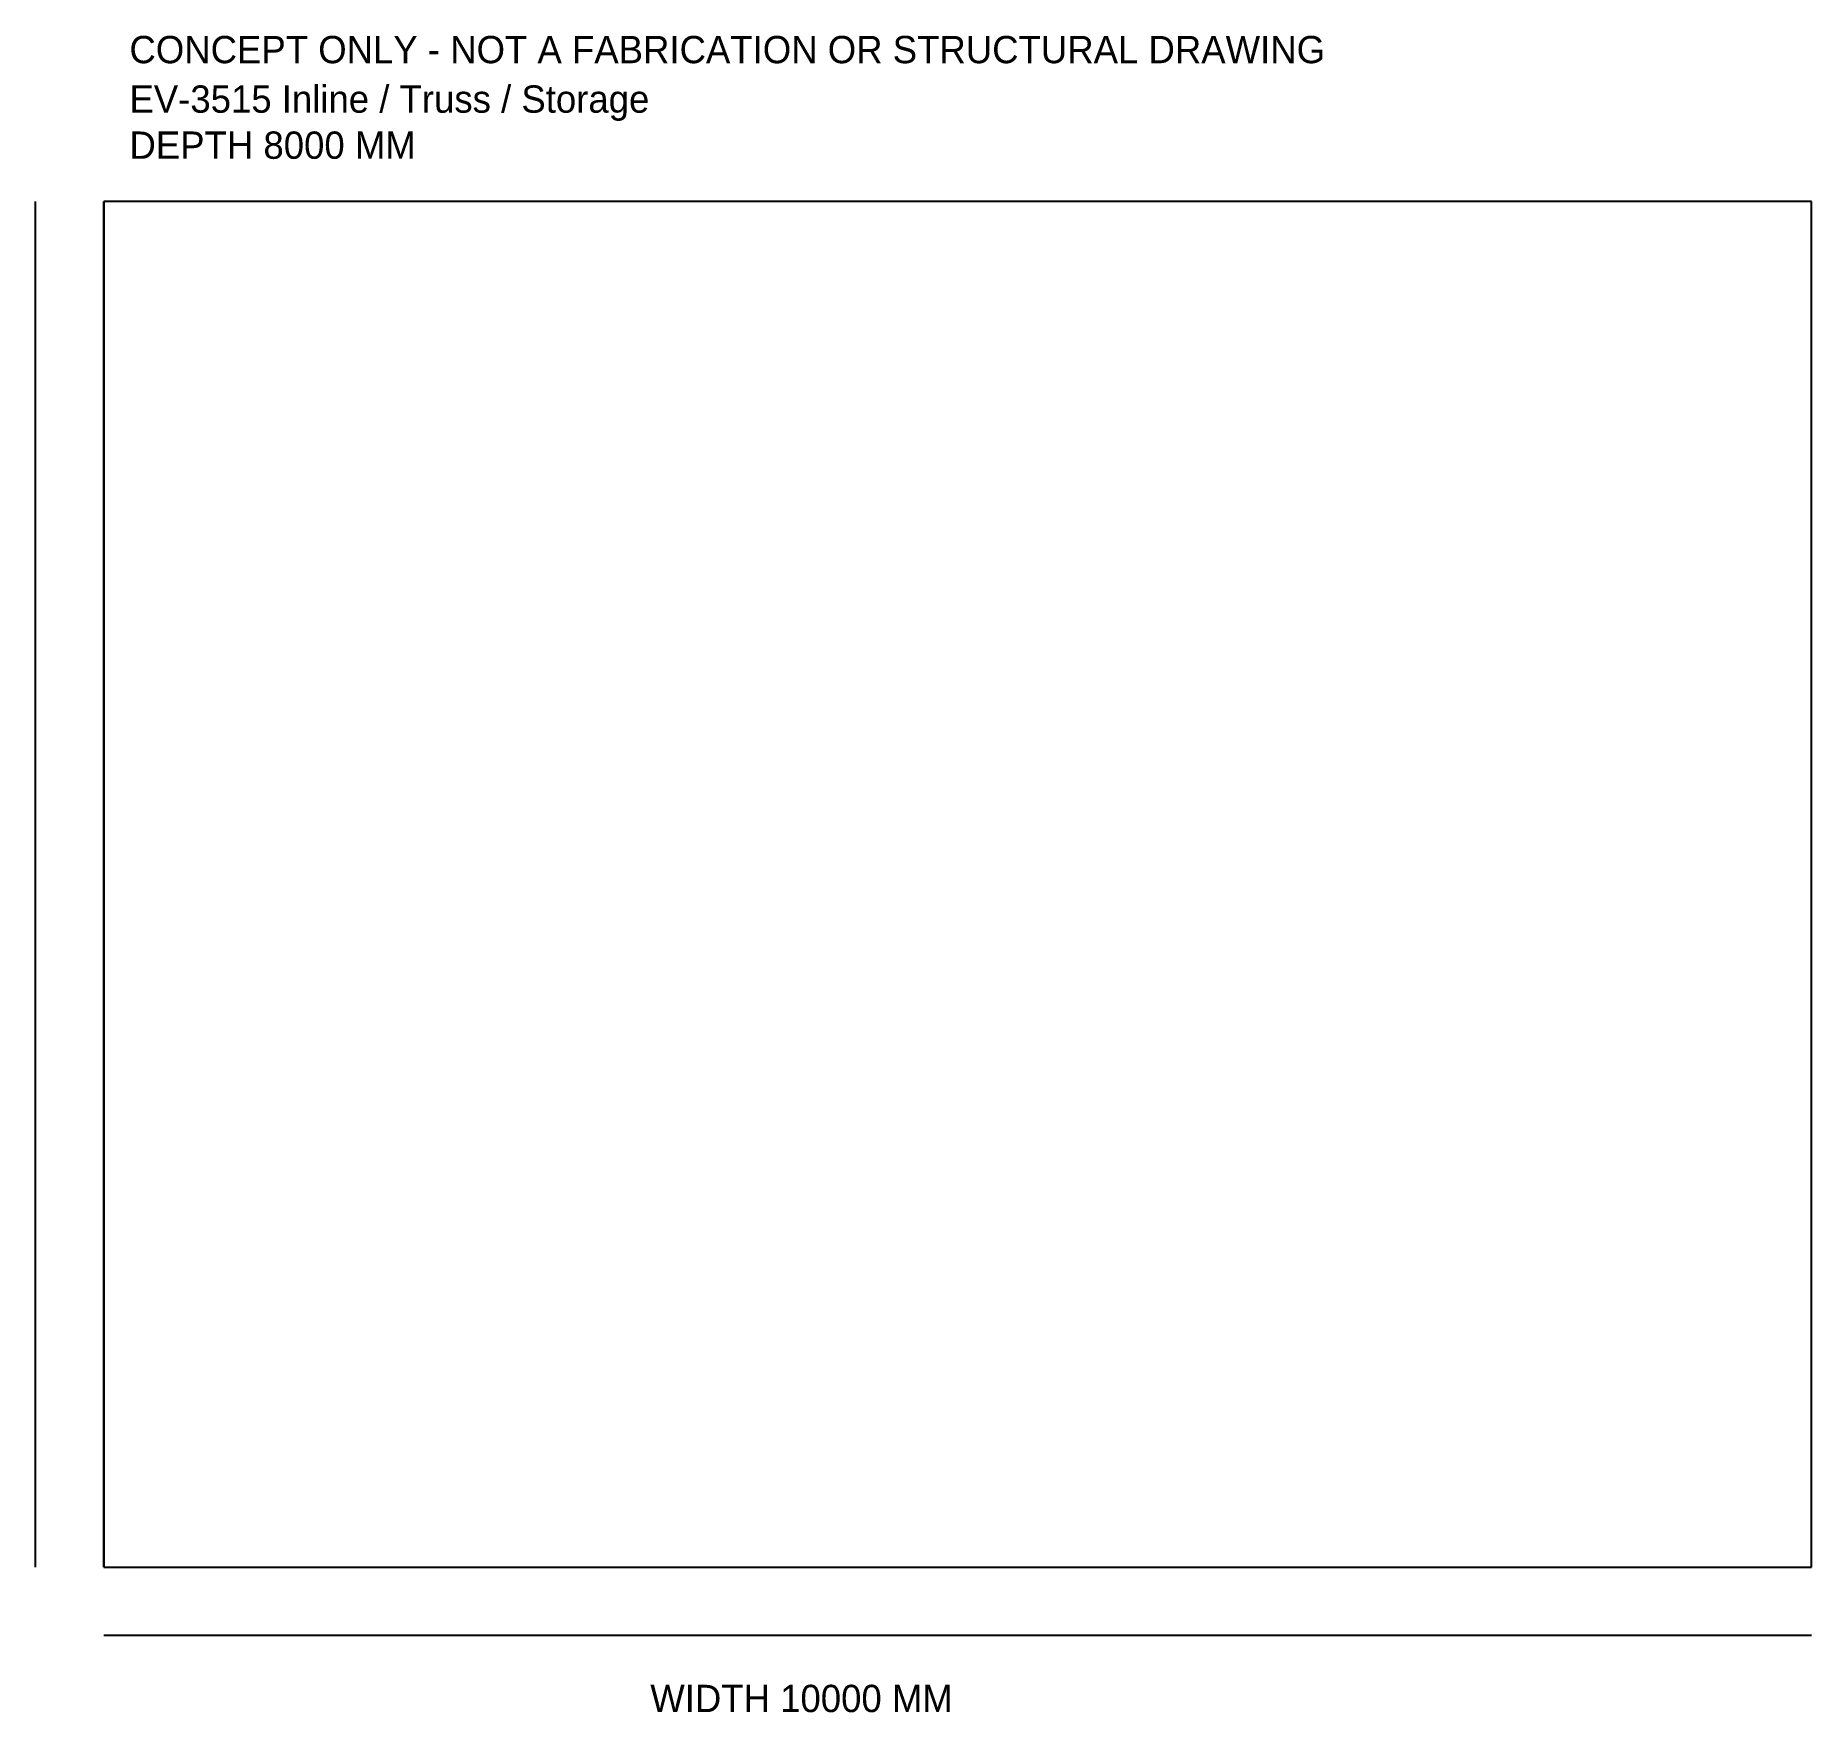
# Model space of a CAD drawing. Header units: millimetres. Extents: x -400 to 10000, y -852 to 8972.
import ezdxf

# ---------------------------------------------------------------- set-up
doc = ezdxf.new("R2010")
doc.units = ezdxf.units.MM

msp = doc.modelspace()

# ---------------------------------------------------------------- linework, layer by layer
at = {"layer": 'DIMENSIONS'}
for p, q in [((-400, 0), (-400, 8000)), ((0, -400), (10000, -400))]:
    msp.add_line(p, q, dxfattribs=at)
at = {"layer": 'FOOTPRINT'}
for p, q in [((10000, 8000), (0, 8000)), ((0, 8000), (0, 0)), ((10000, 0), (10000, 8000)), ((0, 0), (10000, 0))]:
    msp.add_line(p, q, dxfattribs=at)
at = {"layer": 'WALLS'}
for p, q in [((0, 0), (0, 8000)), ((10000, 0), (10000, 8000)), ((0, 0), (10000, 0))]:
    msp.add_line(p, q, dxfattribs=at)

# ---------------------------------------------------------------- texts
at = {"layer": 'LABELS'}
for s, p in [('CONCEPT ONLY - NOT A FABRICATION OR STRUCTURAL DRAWING', (150, 8810)), ('EV-3515 Inline / Truss / Storage', (150, 8520)), ('DEPTH 8000 MM', (150, 8250)), ('WIDTH 10000 MM', (3200, -850))]:
    msp.add_text(s, height=160, dxfattribs=at).set_placement(p)

doc.saveas('drawing.dxf')
